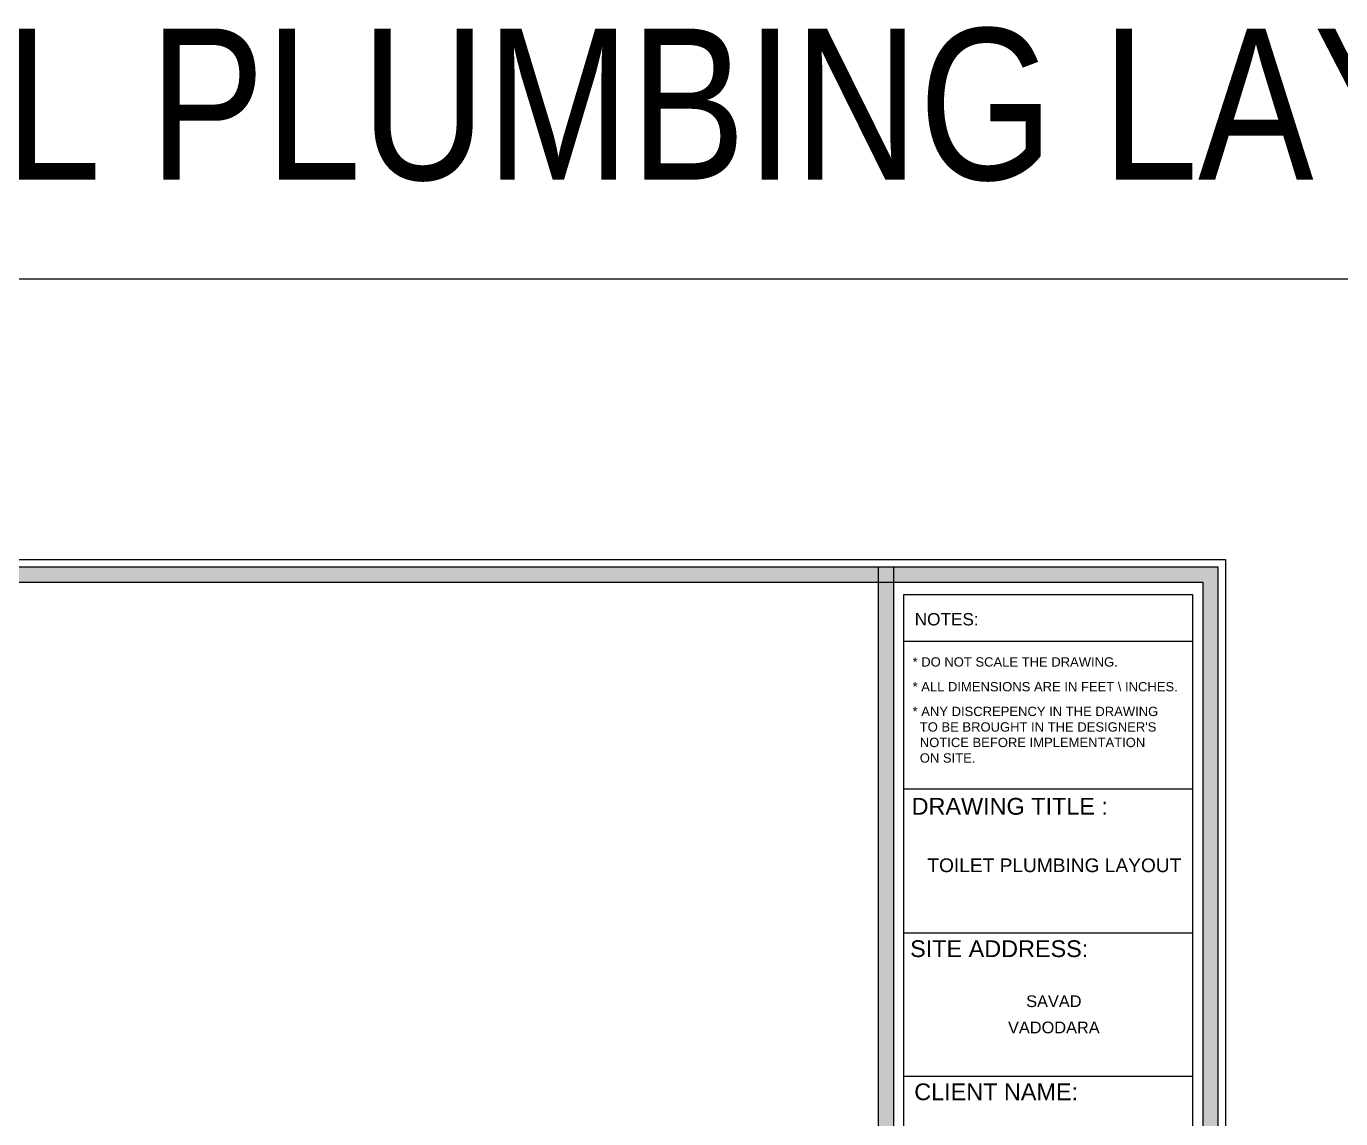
# Model space of a CAD drawing. Header units: millimetres. Extents: x 56222 to 3066687, y -650199 to -121287.
# Drawn here: x 150346.6 to 150650.9, y -178338.7 to -178085.8 of the extents above; entities that cross this region are included whole.
import ezdxf
from ezdxf.enums import TextEntityAlignment as Align

# ---------------------------------------------------------------- set-up
doc = ezdxf.new("R2010")
doc.units = ezdxf.units.MM
doc.header["$MEASUREMENT"] = 0
doc.layers.add('NAME PLATE', color=7, linetype='Continuous', lineweight=25)
doc.layers.add('XX~SLAB ( BEAM )~ ( DIM )', color=7, linetype='Continuous', lineweight=9)
doc.styles.add('Arial', font='arial.ttf')
doc.styles.add('KATHA', font='swissc.ttf')

# ---------------------------------------------------------------- blocks, each defined once
blk = doc.blocks.new('LAYOUT FILE')
at = {"layer": 'NAME PLATE', "true_color": 0xd39e00}
h = blk.add_hatch(color=42, dxfattribs=at)
h.paths.add_polyline_path([(3346889.83, -513806.18), (3346889.83, -514260.7), (3347535.56, -514260.7), (3347535.56, -513806.18)])
h.paths.add_polyline_path([(3346894.36, -513810.71), (3347531.03, -513810.71), (3347531.03, -514256.17), (3346894.36, -514256.17)], flags=16)
blk.add_hatch(color=42, dxfattribs=at).paths.add_polyline_path([(3347433.6, -514256.17), (3347438.13, -514256.17), (3347438.13, -513806.18), (3347433.6, -513806.18)])
at = {"layer": 'NAME PLATE', "color": 42, "true_color": 0xd39e00}
for p, q in [((3347527.96, -513828.55), (3347441.2, -513828.55)), ((3347527.96, -513872.99), (3347441.2, -513872.99)), ((3347527.96, -513916.26), (3347441.2, -513916.26)), ((3347527.96, -513959.27), (3347441.2, -513959.27))]:
    blk.add_line(p, q, dxfattribs=at)
for points in [[(3346887.56, -513803.91), (3347537.83, -513803.91), (3347537.83, -514262.96), (3346887.56, -514262.96)], [(3346889.83, -513806.18), (3347535.56, -513806.18), (3347535.56, -514260.7), (3346889.83, -514260.7)], [(3347433.6, -514256.17), (3347433.6, -513806.18), (3347438.13, -513806.18), (3347438.13, -514256.17)], [(3346894.36, -513810.71), (3347531.03, -513810.71), (3347531.03, -514256.17), (3346894.36, -514256.17)], [(3347441.2, -514252.44), (3347441.2, -513814.44), (3347527.96, -513814.44), (3347527.96, -514252.44)]]:
    blk.add_lwpolyline(points, close=True, dxfattribs=at)
at = {"layer": 'NAME PLATE', "style": 'Arial'}
for s, height, p in [('NOTES:', 3.699, (3347454.07, -513823.73)), ('DRAWING TITLE : ', 5.0338, (3347474.01, -513880.61)), ('SITE ADDRESS:', 5.0338, (3347469.85, -513923.39)), ('CLIENT NAME:', 5.0338, (3347468.93, -513966.4))]:
    blk.add_text(s, height=height, dxfattribs=at).set_placement(p, align=Align.CENTER)
at = {"layer": 'NAME PLATE', "char_height": 2.7974, "width": 108.0765, "attachment_point": 1, "style": 'Arial'}
for s, insert in [('* DO NOT SCALE THE DRAWING.', (3347443.82, -513833.31, 0)), ('* ALL DIMENSIONS ARE IN FEET \\\\ INCHES.', (3347443.82, -513840.75, 0)), ("* ANY DISCREPENCY IN THE DRAWING \\P  TO BE BROUGHT IN THE DESIGNER'S\\P  NOTICE BEFORE IMPLEMENTATION \\P  ON SITE.", (3347443.82, -513848.18, 0))]:
    blk.add_mtext(s, dxfattribs=dict(at, insert=insert))

msp = doc.modelspace()

# ---------------------------------------------------------------- linework, layer by layer
at = {"layer": 'XX~SLAB ( BEAM )~ ( DIM )', "color": 3, "lineweight": 30}
msp.add_lwpolyline([(150097.315, -178144.289), (151204.437, -178144.289), (151204.437, -178592.938), (150097.315, -178592.938)], close=True, dxfattribs=at)

# ---------------------------------------------------------------- block references
at = {"layer": 'NAME PLATE', "lineweight": 0, "xscale": 0.7705079457874812, "yscale": 0.7705079457874812, "zscale": 0.7705079457874812}
msp.add_blockref('LAYOUT FILE', (-2428680.307, 217680.763), dxfattribs=at)

# ---------------------------------------------------------------- texts
at = {"layer": 'NAME PLATE', "style": 'Arial'}
for s, height, p in [('TOILET PLUMBING LAYOUT', 3.16917, (150584.578, -178281.63)), (' SAVAD ', 2.7057, (150584.461, -178312.872)), ('VADODARA', 2.7057, (150584.461, -178318.946))]:
    msp.add_text(s, height=height, dxfattribs=at).set_placement(p, align=Align.CENTER)
at = {"layer": 'XX~SLAB ( BEAM )~ ( DIM )', "color": 3, "lineweight": 30, "insert": (150503.111, -178104.067), "char_height": 35, "attachment_point": 5, "style": 'KATHA'}
msp.add_mtext('FINAL PLUMBING LAYOUT', dxfattribs=at)

doc.saveas('drawing.dxf')
